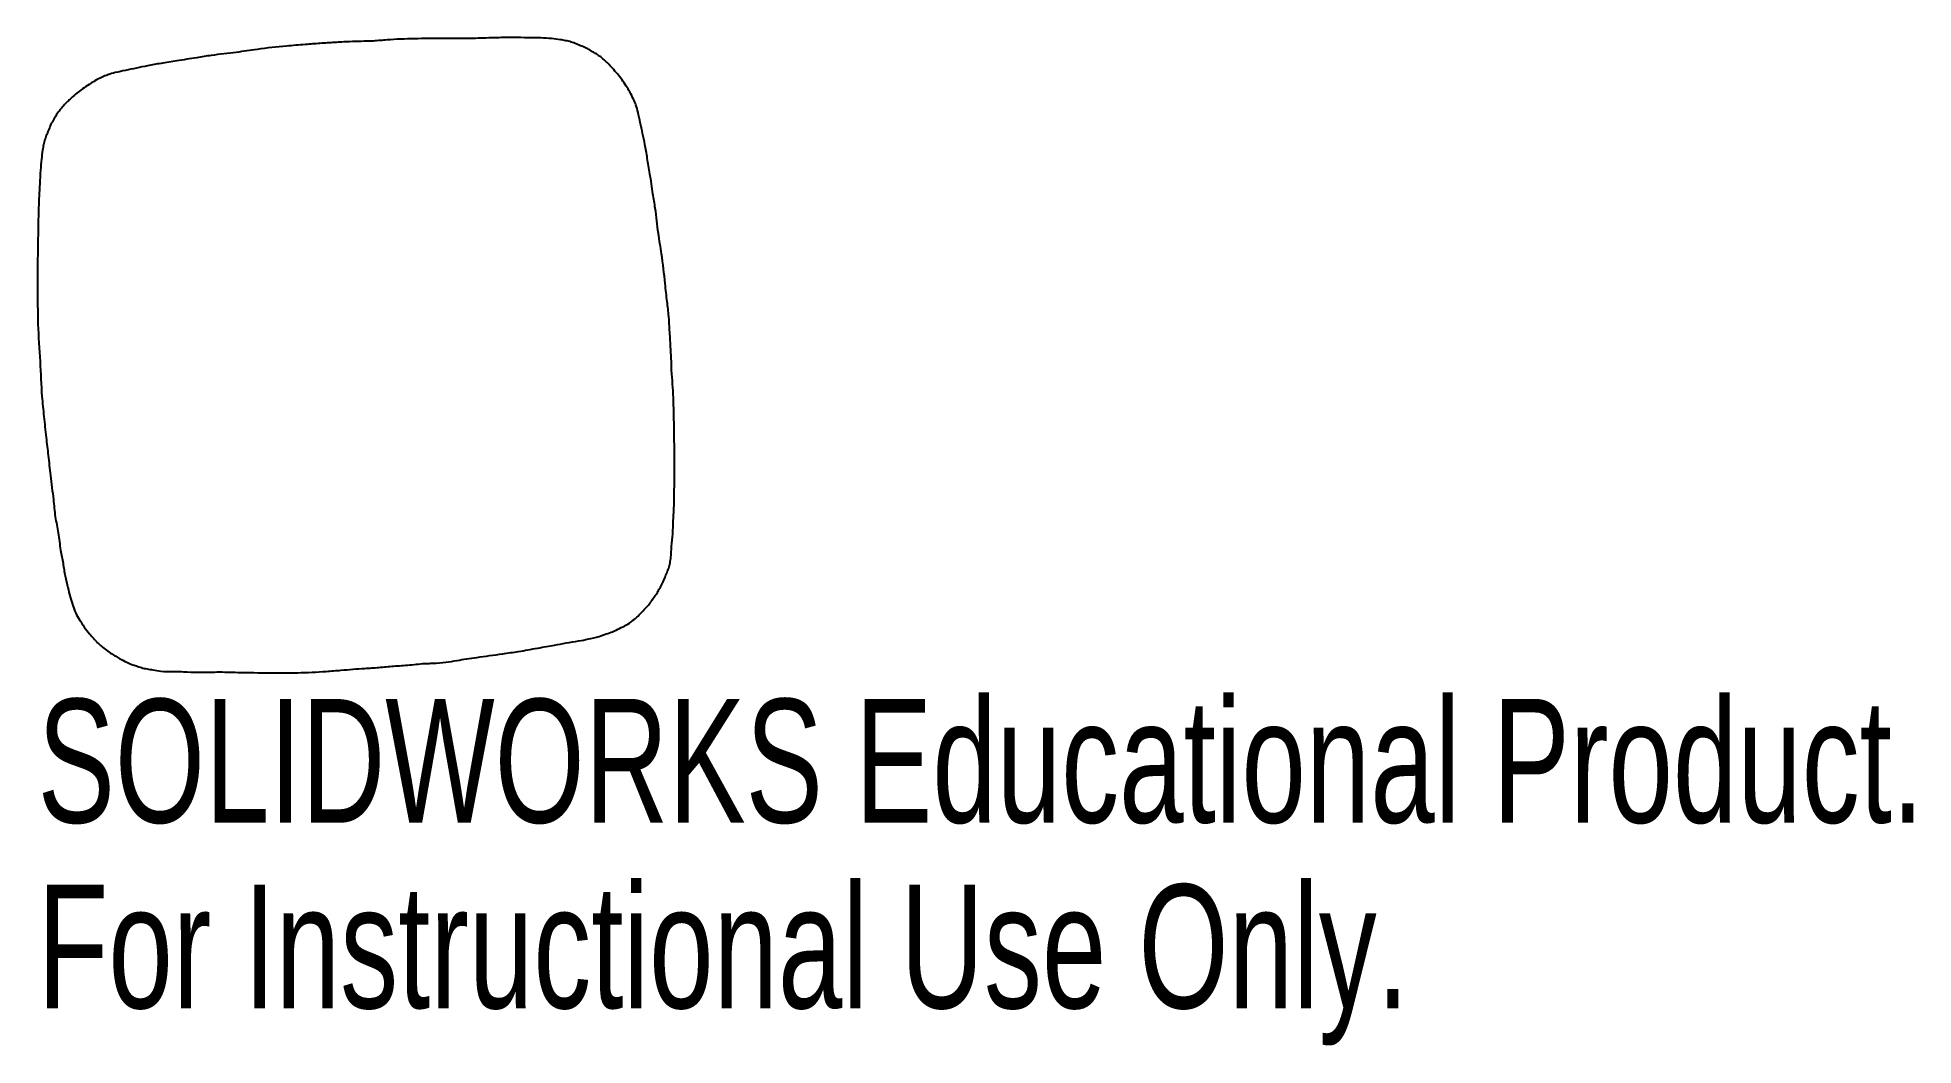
# Model space of a CAD drawing. Header units: millimetres. Extents: x 53.7 to 127, y 15 to 54.4.
import ezdxf

# ---------------------------------------------------------------- set-up
doc = ezdxf.new("R2010")
doc.units = ezdxf.units.MM
doc.styles.add('SLDTEXTSTYLE0', font='TXT', dxfattribs={"width": 0.7})

msp = doc.modelspace()

# ---------------------------------------------------------------- linework, layer by layer
at = {"color": 7, "linetype": 'Continuous', "lineweight": 25}
for points, knots in [([(66.831, 54.272), (66.522, 54.266), (66.018, 54.255), (65.325, 54.223), (64.752, 54.182), (64.128, 54.135), (63.309, 54.07), (62.41, 53.973), (61.434, 53.817), (60.644, 53.743), (59.872, 53.606), (59.215, 53.516), (58.574, 53.408), (58.047, 53.317), (57.586, 53.219), (57.167, 53.131), (56.794, 53.051), (56.486, 52.97), (56.22, 52.855), (55.974, 52.732), (55.718, 52.575), (55.486, 52.409), (55.243, 52.24), (55.062, 52.059), (54.885, 51.908), (54.738, 51.754), (54.6, 51.59), (54.473, 51.43), (54.388, 51.249), (54.261, 51.074), (54.178, 50.85), (54.088, 50.637), (54.004, 50.43), (53.958, 50.221), (53.912, 49.963), (53.87, 49.633), (53.835, 49.194), (53.813, 48.71), (53.778, 48.143), (53.752, 47.477), (53.743, 46.558), (53.718, 45.505), (53.729, 44.342), (53.724, 43.104), (53.829, 41.782), (53.869, 40.578), (53.943, 39.865), (53.97, 39.602)], [0, 0, 0, 0, 0.037222, 0.060543, 0.083349, 0.106263, 0.135743, 0.182057, 0.214967, 0.254431, 0.277384, 0.30912, 0.334086, 0.35559, 0.373358, 0.390717, 0.407063, 0.419194, 0.428913, 0.441757, 0.452302, 0.464948, 0.476034, 0.487788, 0.495652, 0.503998, 0.51332, 0.521452, 0.528367, 0.537295, 0.547286, 0.556824, 0.565143, 0.574046, 0.582534, 0.596603, 0.614046, 0.635446, 0.654765, 0.682382, 0.715428, 0.765248, 0.808984, 0.85523, 0.913865, 0.968286, 1, 1, 1, 1]), ([(78.491, 41.41), (78.48, 41.72), (78.462, 42.242), (78.412, 42.942), (78.386, 43.527), (78.308, 44.132), (78.219, 44.948), (78.126, 45.842), (77.949, 46.816), (77.881, 47.604), (77.743, 48.376), (77.654, 49.032), (77.545, 49.674), (77.455, 50.201), (77.357, 50.662), (77.269, 51.081), (77.188, 51.454), (77.107, 51.762), (76.992, 52.027), (76.869, 52.274), (76.713, 52.53), (76.547, 52.762), (76.377, 53.004), (76.197, 53.186), (76.045, 53.363), (75.891, 53.51), (75.727, 53.648), (75.567, 53.775), (75.386, 53.86), (75.211, 53.987), (74.987, 54.069), (74.774, 54.16), (74.568, 54.244), (74.358, 54.29), (74.1, 54.335), (73.776, 54.379), (73.352, 54.402), (72.864, 54.403), (72.293, 54.417), (71.611, 54.406), (70.689, 54.372), (69.611, 54.375), (68.459, 54.373), (67.546, 54.34), (67.012, 54.289), (66.831, 54.272)], [0, 0, 0, 0, 0.042491, 0.071593, 0.0963, 0.122742, 0.1552, 0.208818, 0.245906, 0.290936, 0.317127, 0.353339, 0.381827, 0.406364, 0.426638, 0.446445, 0.465097, 0.478939, 0.490028, 0.504684, 0.516717, 0.531147, 0.543796, 0.557209, 0.566182, 0.575704, 0.586342, 0.59562, 0.603511, 0.613698, 0.625099, 0.635982, 0.645474, 0.655633, 0.665318, 0.681372, 0.700491, 0.723517, 0.748315, 0.77878, 0.81705, 0.874788, 0.926505, 0.975079, 1, 1, 1, 1]), ([(65.571, 29.689), (65.883, 29.715), (66.376, 29.756), (67.063, 29.791), (67.65, 29.859), (68.249, 29.882), (68.789, 29.957), (69.511, 29.958), (70.015, 30.066), (70.932, 30.195), (71.733, 30.308), (72.598, 30.431), (73.168, 30.539), (73.939, 30.67), (74.296, 30.747), (74.886, 30.83), (75.205, 30.904), (75.636, 30.997), (75.903, 31.099), (76.224, 31.2), (76.43, 31.313), (76.732, 31.452), (76.954, 31.613), (77.197, 31.808), (77.33, 31.971), (77.564, 32.212), (77.672, 32.337), (77.78, 32.525), (77.913, 32.679), (77.997, 32.862), (78.125, 33.037), (78.207, 33.261), (78.297, 33.473), (78.382, 33.68), (78.426, 33.89), (78.476, 34.132), (78.475, 34.468), (78.534, 34.902), (78.544, 35.389), (78.584, 35.944), (78.592, 36.594), (78.604, 37.527), (78.596, 38.601), (78.576, 39.772), (78.547, 40.689), (78.505, 41.231), (78.491, 41.41)], [0, 0, 0, 0, 0.034366, 0.054316, 0.075619, 0.098847, 0.121909, 0.129888, 0.178639, 0.217617, 0.264357, 0.291542, 0.329129, 0.358699, 0.384167, 0.405211, 0.42577, 0.44513, 0.459498, 0.471008, 0.48622, 0.49871, 0.513687, 0.526817, 0.540739, 0.550052, 0.559937, 0.570978, 0.580609, 0.588799, 0.599373, 0.611206, 0.622503, 0.632355, 0.6429, 0.652953, 0.667494, 0.690529, 0.7152, 0.736644, 0.769779, 0.807753, 0.869413, 0.922669, 0.974421, 1, 1, 1, 1]), ([(53.97, 39.602), (53.998, 39.33), (54.049, 38.822), (54.148, 38.057), (54.224, 37.246), (54.341, 36.451), (54.399, 35.696), (54.547, 35.043), (54.604, 34.431), (54.724, 33.875), (54.788, 33.382), (54.904, 32.948), (54.981, 32.558), (55.104, 32.232), (55.198, 31.921), (55.371, 31.649), (55.547, 31.377), (55.72, 31.128), (55.911, 30.938), (56.058, 30.768), (56.229, 30.612), (56.415, 30.471), (56.598, 30.332), (56.782, 30.233), (56.96, 30.118), (57.175, 30.024), (57.38, 29.905), (57.592, 29.858), (57.784, 29.779), (58.001, 29.74), (58.256, 29.698), (58.578, 29.635), (59.029, 29.644), (59.556, 29.625), (60.14, 29.6), (60.801, 29.629), (61.69, 29.597), (62.743, 29.587), (63.894, 29.578), (64.82, 29.628), (65.381, 29.673), (65.571, 29.689)], [0, 0, 0, 0, 0.043053, 0.08044, 0.12168, 0.171368, 0.207002, 0.2408, 0.27658, 0.303745, 0.330279, 0.354769, 0.37448, 0.392768, 0.409618, 0.425436, 0.443249, 0.460659, 0.47315, 0.485565, 0.49614, 0.509407, 0.522471, 0.532196, 0.542201, 0.555932, 0.569116, 0.579154, 0.589964, 0.601687, 0.613735, 0.63073, 0.653255, 0.684584, 0.713867, 0.745323, 0.788651, 0.853972, 0.911317, 0.969939, 1, 1, 1, 1])]:
    msp.add_open_spline(points, degree=3, knots=knots, dxfattribs=at)

# ---------------------------------------------------------------- texts
at = {"color": 7, "linetype": 'Continuous', "char_height": 4.83362, "attachment_point": 1, "style": 'SLDTEXTSTYLE0'}
for s, insert in [('SOLIDWORKS Educational Product.', (53.727, 28.564)), ('For Instructional Use Only.', (53.727, 21.314))]:
    msp.add_mtext(s, dxfattribs=dict(at, insert=insert))

doc.saveas('drawing.dxf')
